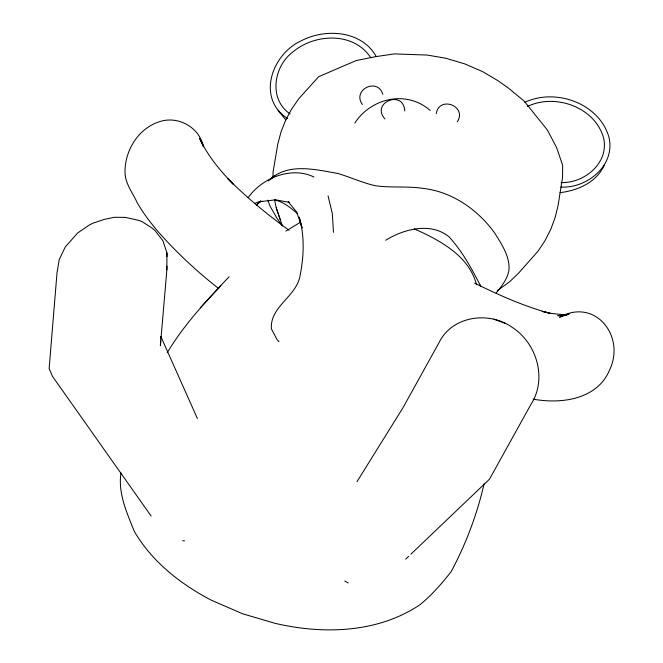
<?xml version="1.0" encoding="UTF-8"?>
<svg xmlns="http://www.w3.org/2000/svg" width="663" height="663" viewBox="0 0 663 663"><rect width="100%" height="100%" fill="white"/><g stroke="black" fill="none" stroke-linecap="round" stroke-linejoin="round"><path stroke-width="0.99" d="M160.645 340.807L160.388 345.738L166.852 269.866L166.952 252.943L162.974 240.893L155.241 230.865L152.531 228.379L142.404 221.823L138.666 220.365L125.357 217.389L114.318 217.29L104.398 219.378L92.986 223.158L89.207 225.072L77.679 232.953L65.339 246.86L59.222 259.515L57.018 272.816L49.137 368.545L52.468 376.335L151.147 516.063M166.919 256.614L166.952 252.943M166.852 269.866L166.894 266.112M272.907 176.988L273.073 171.957L277.88 143.573L281.145 131.556L285.761 119.986L291.687 108.964L298.872 98.613L318.679 76.676L356.106 60.598L375.457 56.687L394.22 53.902L427.187 55.054L445.859 58.253L464.763 63.897L482.614 71.604L498.186 80.845L508.314 87.98L524.16 101.099L547.439 130.105L556.68 147.75L562.647 165.294L562.555 177.361L558.039 205.721L555.055 217.804L550.704 229.473L545.036 240.611L538.099 251.111L518.441 273.297L509.64 281.725L497.283 290.667M160.753 338.843L160.86 336.87M120.956 473.017C117.898 493.454 126.973 513.063 134.374 531.535C152.15 561.81 180.386 583.946 211.074 600.081L242.492 613.747L275.087 623.328C323.279 634.599 377.512 633.09 419.87 604.813C431.63 595.183 441.848 583.622 451.163 571.639C465.932 544.008 477.029 514.488 484.065 483.965M436.271 113.704C439.163 95.199 467.581 106.254 457.238 121.859M167.192 352.774C184.032 324.53 206.665 300.496 229.141 276.728M357.009 481.645L402.963 407.753L438.964 342.779C451.917 315.812 488.971 310.848 512.109 327.265C537.063 343.384 547.514 379.219 530.707 404.795L489.493 479.183L410.894 554.185M604.242 165.443C596.269 182.4 577.763 190.588 560.011 192.643M354.813 122.987C371.537 97.759 406.543 89.861 430.196 110.431M496.156 293.046C501.7 286.051 507.759 278.767 509.035 269.609C509.731 256.125 501.684 244.299 494.888 233.31C478.006 209.732 452.116 191.582 422.828 188.367C407.007 185.93 390.913 188.035 375.076 185.681C362.329 182.748 350.396 177.212 337.89 173.466C316.251 169.761 288.853 162.576 270.628 179.027M248.177 197.657C262.076 177.908 291.38 165.974 313.98 177.021M220.837 285.695L200.292 307.814M260.219 201.254L256.44 205.049L260.658 201.162M405.657 559.182L408.648 556.332M260.75 200.997L259.407 202.182L262.117 201.229M270.645 179.018L274.54 175.761L268.349 180.908M285.877 231.105L300.447 222.213M385.667 240.255C403.933 228.967 430.677 221.989 448.909 236.716C462.393 251.285 471.94 269.112 480.957 286.673L480.302 285.148M524.881 102.317C555.619 87.756 599.443 103.337 608.982 137.365C615.579 165.402 587.169 188.458 560.898 187.074M527.433 106.486C555.13 93.044 594.91 107.058 603.545 137.838C609.421 162.8 584.41 183.436 560.981 182.59M254.65 203.574L258.321 201.883L275.634 199.828L289.449 202.397L288.14 201.685L296.676 212.036L301.955 227.392M568.63 314.105L559.497 317.262C595.217 297.38 625.723 336.274 609.653 369.846C597.404 399.64 561.072 404.256 533.151 399.143M569.55 313.781L564.097 315.19L557.774 315.679L563.774 315.339M566.84 315.066L551.699 313.483L542.135 311.345L549.958 313.359C523.811 306.231 498.982 295.085 474.7 283.2M274.482 199.919C283.308 201.627 290.435 207.676 297.123 213.329M505.463 323.544L493.976 319.168M414.276 228.859C439.37 240.039 469.114 255.736 476.415 284.468M290.079 113.903C268.449 99.375 273.521 66.399 292.797 52.021C314.544 33.531 353.28 31.617 370.426 57.2M287.609 118.553C256.133 98.389 271.813 54.175 301.275 40.791C325.508 28.037 361.799 30.589 376.186 56.471M289.027 230.26C267.338 214.456 246.429 197.466 227.583 178.33L233.044 184.041C219.95 170.358 207.502 155.59 199.563 138.236L203.5 146.846C199.687 128.241 180.137 116.431 161.847 120.989C139.611 126.757 125.141 149.026 125 171.419C124.801 183.361 132.675 192.676 137.374 202.994C143.656 213.851 151.313 223.804 159.526 233.26C177.585 253.415 197.392 271.979 218.782 288.571M278.957 341.743L277.059 339.555L271.366 328.831C269.858 306.173 296.858 296.634 300.157 275.178C303.919 256.117 304.731 235.871 299.17 217.099L302.096 227.956M384.954 118.992C370.286 102.632 403.659 89.033 404.737 110.936M277.996 110.564L285.861 119.854M282.239 225.743L276.902 218.119L269.924 205.961L267.893 200.16M362.363 104.472C351.829 89.861 377.479 77.032 382.833 94.279M160.885 336.622L197.425 418.593M274.581 199.969L276.239 207.851L282.372 225.942M276.239 207.851L280.126 219.362M328.044 195.883L332.304 213.42L333.489 232.299M348.199 582.901A38.611 31.691 48.6 0 1 344.777 580.987M184.496 540.801A39.689 28.509 -29.3 0 1 182.648 540.759"/></g></svg>
